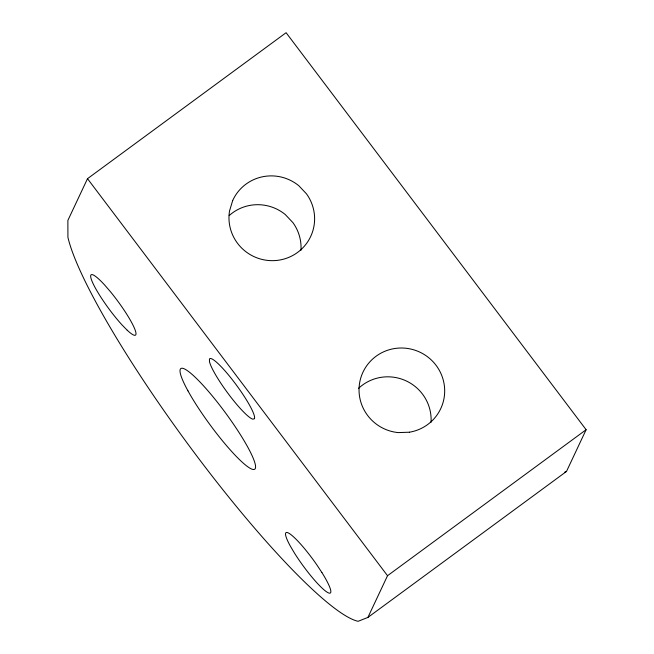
<?xml version="1.0" encoding="UTF-8"?>
<svg xmlns="http://www.w3.org/2000/svg" width="654" height="654" viewBox="0 0 654 654"><rect width="100%" height="100%" fill="white"/><g stroke="black" fill="none" stroke-linecap="round" stroke-linejoin="round"><path stroke-width="0.98" d="M87.505 178.681L67.877 220.398L67.918 237.304A250.032 39.06 53.7 0 0 199.094 459.051A250.032 39.06 53.7 0 0 358.13 621.3L367.9 617.425L566.495 471.444L586.123 429.719L286.1 32.7L87.505 178.681L387.528 575.708L367.9 617.425M387.528 575.708L586.123 429.719M564.713 472.147L566.495 471.444M358.417 388.484A42.943 42.265 25.2 0 1 406.134 380.881A42.943 42.265 25.2 0 1 431.051 422.28M229.194 215.575A42.943 42.265 25.2 0 1 285.25 214.52L292.935 222.654A42.943 42.265 25.2 0 1 300.971 250.31M232.701 200.484L229.505 211.046A42.943 42.265 25.2 0 0 281.702 259.63A42.943 42.265 25.2 0 0 306.489 193.854L298.804 185.72A42.943 42.265 25.2 0 0 232.701 200.484M254.439 418.658L252.943 419.198A37.45 5.853 53.7 0 1 229.121 394.885A37.45 5.853 53.7 0 1 209.476 361.67L209.444 359.103A37.45 5.853 53.7 0 1 234.761 382.884A37.45 5.853 53.7 0 1 254.439 418.658M409.437 432.212L398.27 432.596A42.943 42.265 25.2 0 1 364.703 368.872A42.943 42.265 25.2 0 1 436.856 366.395A42.943 42.265 25.2 0 1 409.437 432.212M127.244 330.254L122.135 325.038A37.45 5.853 53.7 0 1 92.427 282.168A37.45 5.853 53.7 0 1 104.517 284.866L110.232 291.455A37.45 5.853 53.7 0 1 134.225 327.744A37.45 5.853 53.7 0 1 127.244 330.254M321.891 572.52L316.749 564.737A37.45 5.853 53.7 0 0 290.123 534.04A37.45 5.853 53.7 0 0 290.286 546.016L294.496 553.137A37.45 5.853 53.7 0 0 326.272 591.617A37.45 5.853 53.7 0 0 321.891 572.52M187.976 390.871A62.424 9.753 53.7 0 0 252.828 469.417A62.424 9.753 53.7 0 0 212.664 396.381A62.424 9.753 53.7 0 0 187.976 390.871"/></g></svg>
